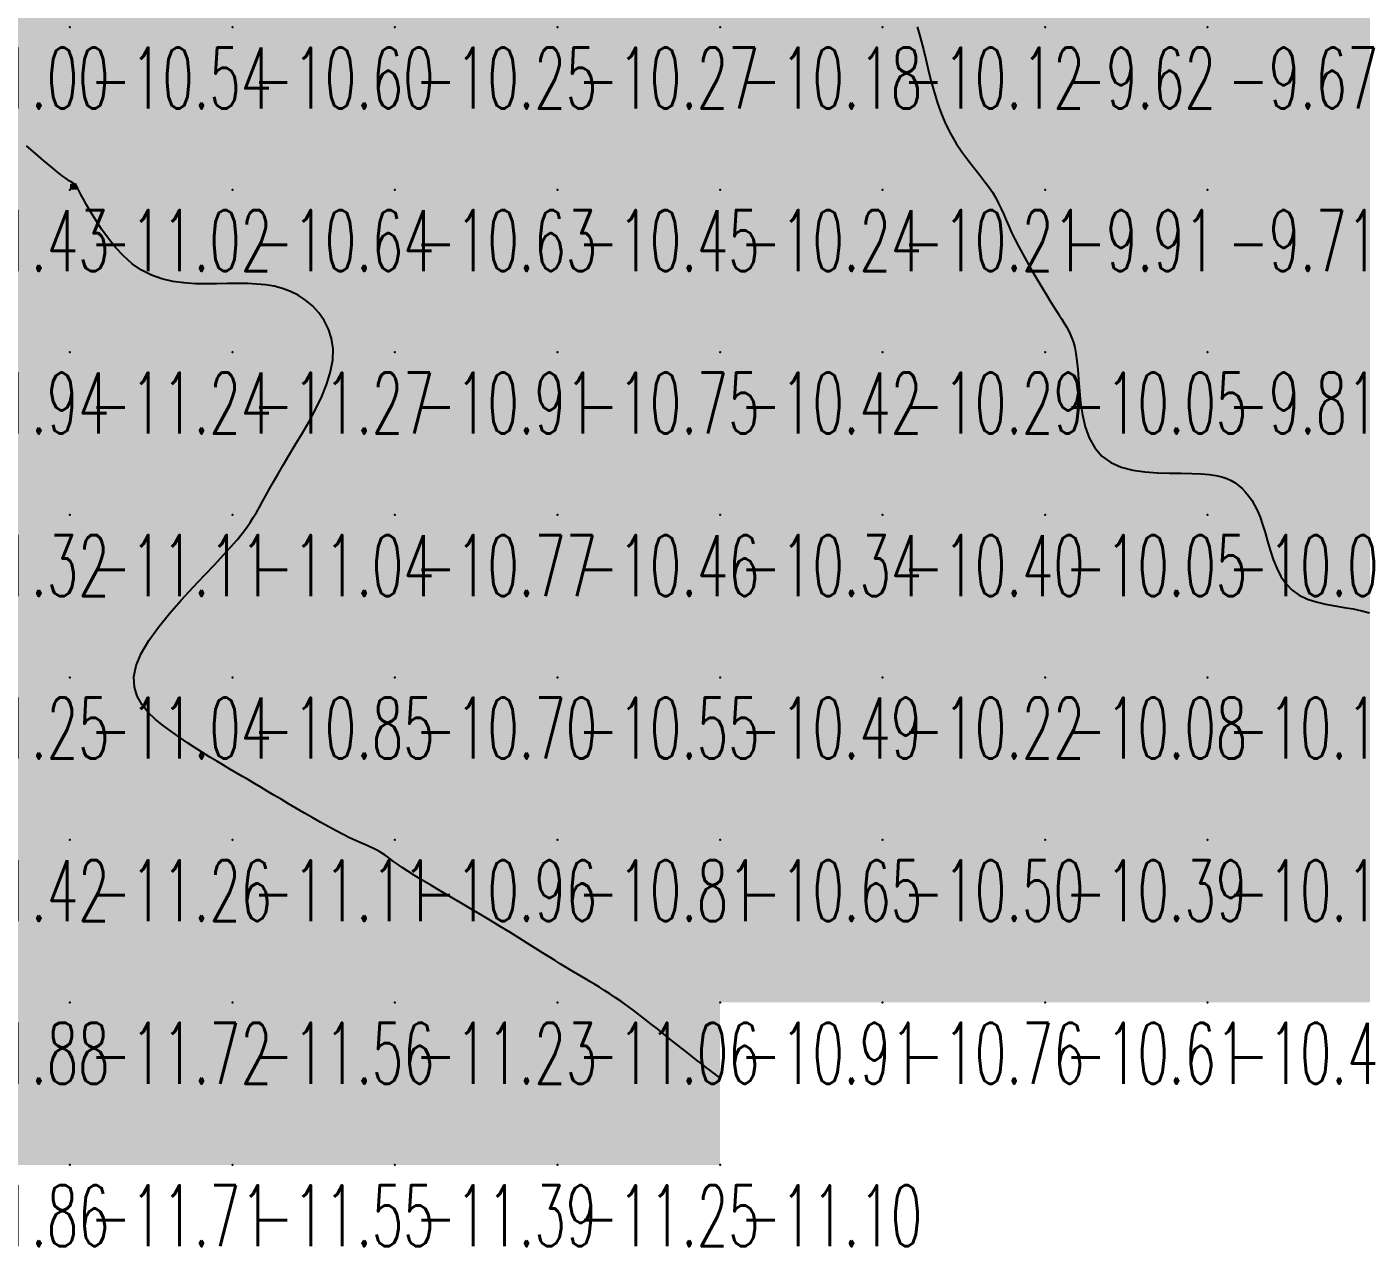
# Model space of a CAD drawing. Header units: millimetres. Extents: x 88261 to 90953, y 390274 to 392322.
# Drawn here: x 90157.6 to 90240.1, y 390372.2 to 390447.3 of the extents above; entities that cross this region are included whole.
import ezdxf
from ezdxf.enums import TextEntityAlignment as Align

# ---------------------------------------------------------------- set-up
doc = ezdxf.new("R2010")
doc.units = ezdxf.units.MM
doc.header["$LTSCALE"] = 25
for name, color, linetype in [('CN_03_00', 7, 'Continuous'), ('CN_04_00', 242, 'Continuous'), ('COTEAlt', 7, 'Continuous'), ('TN_COLORIAGE', 7, 'Continuous')]:
    doc.layers.add(name, color=color, linetype=linetype)
doc.styles.add('Simplex 1.0', font='Simplex.shx', dxfattribs={"width": 0.99, "height": 2.5})
doc.styles.get("Standard").update_dxf_attribs({"font": 'times.ttf'})

# ---------------------------------------------------------------- blocks, each defined once
blk = doc.blocks.new('COTE')
at = {"color": 0}
blk.add_point((0, 0), dxfattribs=at)
at = {"layer": 'COTEAlt'}
blk.add_attdef('ALT', text='', height=3.75, dxfattribs=at).set_placement((1.25, -1.25), align=Align.TOP_LEFT)

msp = doc.modelspace()

# ---------------------------------------------------------------- linework, layer by layer
at = {"layer": 'CN_03_00', "elevation": -11, "flags": 128}
msp.add_lwpolyline([(90200.249, 390382.593), (90200.248, 390382.594), (90200.242, 390382.598), (90200.226, 390382.611), (90200.194, 390382.635), (90200.141, 390382.675), (90200.063, 390382.734), (90199.954, 390382.817), (90199.809, 390382.927), (90199.624, 390383.068), (90199.402, 390383.237), (90199.146, 390383.433), (90198.862, 390383.651), (90198.553, 390383.89), (90198.223, 390384.147), (90197.876, 390384.42), (90197.516, 390384.705), (90197.148, 390385), (90196.773, 390385.301), (90196.394, 390385.605), (90196.013, 390385.91), (90195.631, 390386.21), (90195.253, 390386.504), (90194.879, 390386.787), (90194.511, 390387.057), (90194.152, 390387.31), (90193.804, 390387.548), (90193.466, 390387.769), (90193.14, 390387.977), (90192.827, 390388.171), (90192.527, 390388.352), (90192.243, 390388.522), (90191.974, 390388.68), (90191.721, 390388.83), (90191.476, 390388.975), (90191.232, 390389.12), (90190.981, 390389.271), (90190.714, 390389.433), (90190.423, 390389.611), (90190.101, 390389.81), (90189.739, 390390.036), (90189.331, 390390.292), (90188.88, 390390.575), (90188.39, 390390.883), (90187.866, 390391.211), (90187.311, 390391.555), (90186.731, 390391.913), (90186.13, 390392.279), (90185.512, 390392.651), (90184.882, 390393.025), (90184.251, 390393.396), (90183.629, 390393.759), (90183.027, 390394.111), (90182.456, 390394.447), (90181.925, 390394.762), (90181.447, 390395.052), (90181.031, 390395.312), (90180.685, 390395.54), (90180.4, 390395.737), (90180.165, 390395.909), (90179.967, 390396.058), (90179.796, 390396.189), (90179.638, 390396.305), (90179.483, 390396.411), (90179.319, 390396.511), (90179.134, 390396.608), (90178.926, 390396.707), (90178.693, 390396.812), (90178.431, 390396.927), (90178.139, 390397.055), (90177.816, 390397.203), (90177.458, 390397.373), (90177.063, 390397.57), (90176.632, 390397.795), (90176.17, 390398.046), (90175.687, 390398.316), (90175.19, 390398.599), (90174.689, 390398.888), (90174.191, 390399.179), (90173.706, 390399.464), (90173.241, 390399.738), (90172.803, 390399.997), (90172.389, 390400.242), (90171.993, 390400.475), (90171.609, 390400.702), (90171.233, 390400.924), (90170.859, 390401.145), (90170.482, 390401.368), (90170.095, 390401.596), (90169.695, 390401.832), (90169.28, 390402.079), (90168.852, 390402.338), (90168.41, 390402.611), (90167.955, 390402.9), (90167.487, 390403.207), (90167.006, 390403.533), (90166.512, 390403.88), (90166.011, 390404.251), (90165.523, 390404.65), (90165.074, 390405.084), (90164.69, 390405.557), (90164.397, 390406.076), (90164.22, 390406.645), (90164.185, 390407.271), (90164.318, 390407.958), (90164.634, 390408.709), (90165.107, 390409.507), (90165.699, 390410.333), (90166.374, 390411.167), (90167.094, 390411.989), (90167.823, 390412.78), (90168.524, 390413.518), (90169.16, 390414.186), (90169.703, 390414.767), (90170.156, 390415.271), (90170.532, 390415.709), (90170.846, 390416.096), (90171.108, 390416.444), (90171.333, 390416.767), (90171.533, 390417.078), (90171.721, 390417.389), (90171.908, 390417.713), (90172.102, 390418.058), (90172.309, 390418.428), (90172.533, 390418.832), (90172.78, 390419.273), (90173.057, 390419.76), (90173.369, 390420.297), (90173.722, 390420.892), (90174.117, 390421.546), (90174.537, 390422.25), (90174.962, 390422.991), (90175.37, 390423.754), (90175.741, 390424.527), (90176.054, 390425.296), (90176.287, 390426.047), (90176.42, 390426.768), (90176.438, 390427.447), (90176.348, 390428.079), (90176.163, 390428.661), (90175.897, 390429.192), (90175.564, 390429.669), (90175.176, 390430.09), (90174.746, 390430.451), (90174.289, 390430.75), (90173.815, 390430.987), (90173.325, 390431.168), (90172.817, 390431.298), (90172.289, 390431.387), (90171.74, 390431.44), (90171.168, 390431.465), (90170.571, 390431.47), (90169.948, 390431.462), (90169.297, 390431.449), (90168.627, 390431.443), (90167.946, 390431.457), (90167.261, 390431.504), (90166.581, 390431.598), (90165.914, 390431.75), (90165.27, 390431.975), (90164.655, 390432.286), (90164.077, 390432.688), (90163.539, 390433.165), (90163.044, 390433.695), (90162.594, 390434.253), (90162.19, 390434.816), (90161.835, 390435.362), (90161.53, 390435.866), (90161.279, 390436.307), (90161.08, 390436.665), (90160.929, 390436.946), (90160.818, 390437.16), (90160.739, 390437.316), (90160.685, 390437.425), (90160.647, 390437.497), (90160.619, 390437.541), (90160.593, 390437.569), (90160.561, 390437.589), (90160.515, 390437.611), (90160.446, 390437.646), (90160.345, 390437.703), (90160.205, 390437.792), (90160.016, 390437.923), (90159.769, 390438.106), (90159.458, 390438.349), (90159.075, 390438.661), (90158.628, 390439.036), (90158.126, 390439.468), (90157.58, 390439.947)], dxfattribs=at)
at = {"layer": 'CN_04_00', "elevation": -10, "flags": 128}
msp.add_lwpolyline([(90212.383, 390447.268), (90212.505, 390446.863), (90212.632, 390446.402), (90212.764, 390445.869), (90212.905, 390445.274), (90213.058, 390444.631), (90213.228, 390443.956), (90213.418, 390443.266), (90213.632, 390442.574), (90213.874, 390441.898), (90214.147, 390441.253), (90214.454, 390440.65), (90214.787, 390440.091), (90215.135, 390439.57), (90215.489, 390439.086), (90215.839, 390438.634), (90216.176, 390438.211), (90216.489, 390437.813), (90216.768, 390437.438), (90217.007, 390437.081), (90217.212, 390436.736), (90217.39, 390436.399), (90217.551, 390436.063), (90217.704, 390435.722), (90217.855, 390435.371), (90218.016, 390435.004), (90218.193, 390434.615), (90218.394, 390434.201), (90218.615, 390433.766), (90218.852, 390433.318), (90219.1, 390432.865), (90219.354, 390432.413), (90219.609, 390431.97), (90219.86, 390431.544), (90220.102, 390431.141), (90220.332, 390430.767), (90220.548, 390430.421), (90220.75, 390430.102), (90220.939, 390429.806), (90221.115, 390429.53), (90221.278, 390429.272), (90221.428, 390429.031), (90221.565, 390428.802), (90221.69, 390428.581), (90221.803, 390428.358), (90221.905, 390428.118), (90221.995, 390427.847), (90222.075, 390427.532), (90222.145, 390427.158), (90222.206, 390426.714), (90222.258, 390426.183), (90222.304, 390425.561), (90222.358, 390424.869), (90222.435, 390424.135), (90222.553, 390423.388), (90222.726, 390422.657), (90222.971, 390421.97), (90223.304, 390421.356), (90223.741, 390420.843), (90224.29, 390420.453), (90224.933, 390420.175), (90225.644, 390419.989), (90226.395, 390419.877), (90227.161, 390419.819), (90227.915, 390419.798), (90228.632, 390419.794), (90229.284, 390419.788), (90229.853, 390419.764), (90230.34, 390419.72), (90230.759, 390419.655), (90231.117, 390419.57), (90231.426, 390419.466), (90231.696, 390419.341), (90231.937, 390419.197), (90232.16, 390419.034), (90232.373, 390418.851), (90232.577, 390418.643), (90232.773, 390418.408), (90232.961, 390418.139), (90233.141, 390417.833), (90233.313, 390417.485), (90233.477, 390417.091), (90233.633, 390416.645), (90233.783, 390416.147), (90233.935, 390415.611), (90234.099, 390415.055), (90234.285, 390414.497), (90234.503, 390413.955), (90234.763, 390413.445), (90235.075, 390412.987), (90235.449, 390412.598), (90235.89, 390412.291), (90236.389, 390412.056), (90236.929, 390411.878), (90237.496, 390411.743), (90238.075, 390411.636), (90238.65, 390411.542), (90239.207, 390411.448), (90239.731, 390411.337), (90240.209, 390411.199)], dxfattribs=at)
at = {"layer": 'TN_COLORIAGE', "color": 191}
for points in [[(90150.301, 390447.291, -10.541), (90150.269, 390447.239, -10.541), (90160.249, 390457.239, -10.541), (90160.249, 390447.239, -10.541)], [(90160.249, 390447.239, -10.616), (90170.249, 390447.239, -10.616), (90170.249, 390457.239, -10.616)], [(90160.249, 390457.239, -10.616), (90160.249, 390447.239, -10.616), (90170.249, 390457.239, -10.616)], [(90170.249, 390447.239, -10.253), (90180.249, 390447.239, -10.253), (90180.249, 390457.239, -10.253)], [(90170.249, 390457.239, -10.253), (90170.249, 390447.239, -10.253), (90180.249, 390457.239, -10.253)], [(90180.249, 390447.239, -10), (90188.218, 390455.208, -10), (90180.249, 390457.239, -10), (90188.208, 390457.239, -10)], [(90200.249, 390447.239, -10), (90200.249, 390453.562, -10), (90210.249, 390457.239, -10), (90207.231, 390457.239, -10)], [(90200.249, 390447.239, -10.046), (90210.249, 390447.239, -10.046), (90210.249, 390457.239, -10.046)], [(90210.249, 390447.239, -10), (90211.704, 390448.695, -10), (90210.249, 390457.239, -10), (90210.878, 390457.239, -10)], [(90190.249, 390447.239, -10), (90190.249, 390455.304, -10), (90180.249, 390447.239, -10), (90188.218, 390455.208, -10)], [(90197.439, 390454.429, -10.27), (90190.249, 390455.304, -10.27), (90190.249, 390447.239, -10.27)], [(90190.249, 390447.239, -10), (90197.439, 390454.429, -10), (90200.249, 390447.239, -10), (90200.249, 390453.562, -10)], [(90211.704, 390448.695, -10.116), (90212.579, 390447.239, -10.116), (90210.249, 390447.239, -10.116)], [(90150.269, 390447.239, -10.541), (90155.096, 390442.086, -10.541), (90160.249, 390447.239, -10.541)], [(90160.249, 390437.591, -10.541), (90155.096, 390442.086, -10.541), (90160.249, 390447.239, -10.541)], [(90160.655, 390437.645, -10.541), (90160.249, 390437.591, -10.541), (90170.249, 390447.239, -10.541), (90160.249, 390447.239, -10.541)], [(90160.693, 390437.239, -10.605), (90160.655, 390437.645, -10.605), (90170.249, 390437.239, -10.605), (90170.249, 390447.239, -10.605)], [(90170.249, 390447.239, -10.255), (90170.249, 390437.239, -10.255), (90180.249, 390447.239, -10.255)], [(90170.249, 390437.239, -10.255), (90180.249, 390437.239, -10.255), (90180.249, 390447.239, -10.255)], [(90180.249, 390447.239, -10.27), (90180.249, 390437.239, -10.27), (90190.249, 390447.239, -10.27)], [(90180.249, 390437.239, -10.27), (90190.249, 390437.239, -10.27), (90190.249, 390447.239, -10.27)], [(90190.249, 390447.239, -10.182), (90190.249, 390437.239, -10.182), (90200.249, 390447.239, -10.182)], [(90190.249, 390437.239, -10.182), (90200.249, 390437.239, -10.182), (90200.249, 390447.239, -10.182)], [(90200.249, 390437.239, -10.116), (90210.249, 390437.239, -10.116), (90210.249, 390447.239, -10.116)], [(90200.249, 390447.239, -10.116), (90200.249, 390437.239, -10.116), (90210.249, 390447.239, -10.116)], [(90210.249, 390437.239, -10), (90213.769, 390440.759, -10), (90210.249, 390447.239, -10), (90212.579, 390447.239, -10)], [(90213.769, 390440.759, -10.207), (90217.23, 390437.239, -10.207), (90210.249, 390437.239, -10.207)], [(90160.693, 390437.239, -10.64), (90164.246, 390431.237, -10.64), (90170.249, 390437.239, -10.64)], [(90164.246, 390431.237, -10.64), (90170.249, 390431.526, -10.64), (90170.249, 390437.239, -10.64)], [(90170.249, 390431.526, -10.626), (90174.444, 390431.434, -10.626), (90170.249, 390437.239, -10.626), (90180.249, 390437.239, -10.626)], [(90177.712, 390427.239, -10.626), (90174.444, 390431.434, -10.626), (90180.249, 390427.239, -10.626), (90180.249, 390437.239, -10.626)], [(90180.249, 390427.239, -10.454), (90190.249, 390427.239, -10.454), (90190.249, 390437.239, -10.454)], [(90180.249, 390437.239, -10.454), (90180.249, 390427.239, -10.454), (90190.249, 390437.239, -10.454)], [(90190.249, 390437.239, -10.24), (90190.249, 390427.239, -10.24), (90200.249, 390437.239, -10.24)], [(90190.249, 390427.239, -10.24), (90200.249, 390427.239, -10.24), (90200.249, 390437.239, -10.24)], [(90200.249, 390437.239, -10.207), (90200.249, 390427.239, -10.207), (90210.249, 390437.239, -10.207)], [(90200.249, 390427.239, -10.207), (90210.249, 390427.239, -10.207), (90210.249, 390437.239, -10.207)], [(90210.249, 390427.239, -10), (90217.92, 390434.91, -10), (90210.249, 390437.239, -10), (90217.23, 390437.239, -10)], [(90210.249, 390427.239, -10), (90217.92, 390434.91, -10), (90220.249, 390427.239, -10), (90220.249, 390430.811, -10)], [(90221.7, 390428.69, -10.05), (90220.249, 390430.811, -10.05), (90220.249, 390427.239, -10.05)], [(90221.7, 390428.69, -10.05), (90222.346, 390427.239, -10.05), (90220.249, 390427.239, -10.05)], [(90173.227, 390420.218, -10.773), (90171.712, 390417.239, -10.773), (90180.249, 390427.239, -10.773), (90180.249, 390417.239, -10.773)], [(90173.227, 390420.218, -10.908), (90177.712, 390427.239, -10.908), (90180.249, 390427.239, -10.908)], [(90180.249, 390427.239, -10.749), (90180.249, 390417.239, -10.749), (90190.249, 390427.239, -10.749)], [(90180.249, 390417.239, -10.749), (90190.249, 390417.239, -10.749), (90190.249, 390427.239, -10.749)], [(90190.249, 390427.239, -10.422), (90190.249, 390417.239, -10.422), (90200.249, 390427.239, -10.422)], [(90190.249, 390417.239, -10.422), (90200.249, 390417.239, -10.422), (90200.249, 390427.239, -10.422)], [(90200.249, 390427.239, -10.295), (90200.249, 390417.239, -10.295), (90210.249, 390427.239, -10.295)], [(90200.249, 390417.239, -10.295), (90210.249, 390417.239, -10.295), (90210.249, 390427.239, -10.295)], [(90210.249, 390427.239, -10.05), (90210.249, 390417.239, -10.05), (90220.249, 390427.239, -10.05)], [(90210.249, 390417.239, -10.05), (90220.249, 390417.239, -10.05), (90220.249, 390427.239, -10.05)], [(90220.249, 390417.239, -10), (90222.462, 390419.453, -10), (90220.249, 390427.239, -10), (90222.346, 390427.239, -10)], [(90230.249, 390417.239, -10), (90230.249, 390420.008, -10), (90220.249, 390417.239, -10), (90222.462, 390419.453, -10)], [(90232.249, 390419.239, -10.072), (90230.249, 390420.008, -10.072), (90230.249, 390417.239, -10.072)], [(90232.249, 390419.239, -10.072), (90233.717, 390417.239, -10.072), (90230.249, 390417.239, -10.072)], [(90170.249, 390415.159, -10.773), (90171.712, 390417.239, -10.773), (90170.249, 390407.239, -10.773), (90180.249, 390417.239, -10.773)], [(90170.249, 390407.239, -10.773), (90180.249, 390407.239, -10.773), (90180.249, 390417.239, -10.773)], [(90180.249, 390407.239, -10.463), (90190.249, 390407.239, -10.463), (90190.249, 390417.239, -10.463)], [(90180.249, 390417.239, -10.463), (90180.249, 390407.239, -10.463), (90190.249, 390417.239, -10.463)], [(90190.249, 390407.239, -10.337), (90200.249, 390407.239, -10.337), (90200.249, 390417.239, -10.337)], [(90190.249, 390417.239, -10.337), (90190.249, 390407.239, -10.337), (90200.249, 390417.239, -10.337)], [(90200.249, 390417.239, -10.403), (90200.249, 390407.239, -10.403), (90210.249, 390417.239, -10.403)], [(90200.249, 390407.239, -10.403), (90210.249, 390407.239, -10.403), (90210.249, 390417.239, -10.403)], [(90210.249, 390417.239, -10.053), (90210.249, 390407.239, -10.053), (90220.249, 390417.239, -10.053)], [(90210.249, 390407.239, -10.053), (90220.249, 390407.239, -10.053), (90220.249, 390417.239, -10.053)], [(90220.249, 390417.239, -10.072), (90220.249, 390407.239, -10.072), (90230.249, 390417.239, -10.072)], [(90220.249, 390407.239, -10.072), (90230.249, 390407.239, -10.072), (90230.249, 390417.239, -10.072)], [(90230.249, 390407.239, -10), (90234.681, 390411.672, -10), (90230.249, 390417.239, -10), (90233.717, 390417.239, -10)], [(90162.255, 390407.239, -10.852), (90170.249, 390415.159, -10.852), (90170.249, 390407.239, -10.852)], [(90230.249, 390407.239, -10), (90234.681, 390411.672, -10), (90240.249, 390407.239, -10), (90240.249, 390411.663, -10)], [(90162.255, 390407.239, -10.852), (90166.643, 390403.633, -10.852), (90170.249, 390407.239, -10.852)], [(90170.249, 390401.505, -10.852), (90166.643, 390403.633, -10.852), (90170.249, 390407.239, -10.852)], [(90170.249, 390401.505, -10.699), (90172.931, 390399.922, -10.699), (90170.249, 390407.239, -10.699), (90180.249, 390407.239, -10.699)], [(90177.475, 390397.239, -10.699), (90172.931, 390399.922, -10.699), (90180.249, 390397.239, -10.699), (90180.249, 390407.239, -10.699)], [(90180.249, 390397.239, -10.547), (90190.249, 390397.239, -10.547), (90190.249, 390407.239, -10.547)], [(90180.249, 390407.239, -10.547), (90180.249, 390397.239, -10.547), (90190.249, 390407.239, -10.547)], [(90190.249, 390407.239, -10.489), (90190.249, 390397.239, -10.489), (90200.249, 390407.239, -10.489)], [(90190.249, 390397.239, -10.489), (90200.249, 390397.239, -10.489), (90200.249, 390407.239, -10.489)], [(90200.249, 390407.239, -10.22), (90200.249, 390397.239, -10.22), (90210.249, 390407.239, -10.22)], [(90200.249, 390397.239, -10.22), (90210.249, 390397.239, -10.22), (90210.249, 390407.239, -10.22)], [(90210.249, 390407.239, -10.081), (90210.249, 390397.239, -10.081), (90220.249, 390407.239, -10.081)], [(90210.249, 390397.239, -10.081), (90220.249, 390397.239, -10.081), (90220.249, 390407.239, -10.081)], [(90220.249, 390407.239, -10.108), (90220.249, 390397.239, -10.108), (90230.249, 390407.239, -10.108)], [(90220.249, 390397.239, -10.108), (90230.249, 390397.239, -10.108), (90230.249, 390407.239, -10.108)], [(90230.249, 390397.239, -10.107), (90240.249, 390397.239, -10.107), (90240.249, 390407.239, -10.107)], [(90230.249, 390407.239, -10.107), (90230.249, 390397.239, -10.107), (90240.249, 390407.239, -10.107)], [(90177.475, 390397.239, -10.958), (90179.547, 390396.538, -10.958), (90180.249, 390397.239, -10.958)], [(90180.249, 390395.675, -10.958), (90179.547, 390396.538, -10.958), (90180.249, 390397.239, -10.958)], [(90180.249, 390395.675, -10.805), (90185.643, 390392.634, -10.805), (90180.249, 390397.239, -10.805), (90190.249, 390397.239, -10.805)], [(90190.249, 390389.699, -10.805), (90185.643, 390392.634, -10.805), (90190.249, 390397.239, -10.805)], [(90190.249, 390389.699, -10.653), (90191.795, 390388.786, -10.653), (90190.249, 390397.239, -10.653), (90200.249, 390397.239, -10.653)], [(90194.416, 390387.239, -10.653), (90191.795, 390388.786, -10.653), (90200.249, 390387.239, -10.653), (90200.249, 390397.239, -10.653)], [(90200.249, 390397.239, -10.5), (90200.249, 390387.239, -10.5), (90210.249, 390397.239, -10.5)], [(90200.249, 390387.239, -10.5), (90210.249, 390387.239, -10.5), (90210.249, 390397.239, -10.5)], [(90210.249, 390397.239, -10.394), (90210.249, 390387.239, -10.394), (90220.249, 390397.239, -10.394)], [(90210.249, 390387.239, -10.394), (90220.249, 390387.239, -10.394), (90220.249, 390397.239, -10.394)], [(90220.249, 390397.239, -10.183), (90220.249, 390387.239, -10.183), (90230.249, 390397.239, -10.183)], [(90220.249, 390387.239, -10.183), (90230.249, 390387.239, -10.183), (90230.249, 390397.239, -10.183)], [(90230.249, 390397.239, -10.148), (90230.249, 390387.239, -10.148), (90240.249, 390397.239, -10.148)], [(90230.249, 390387.239, -10.148), (90240.249, 390387.239, -10.148), (90240.249, 390397.239, -10.148)], [(90194.416, 390387.239, -10.911), (90197.609, 390384.599, -10.911), (90200.249, 390387.239, -10.911)], [(90200.249, 390382.593, -10.911), (90197.609, 390384.599, -10.911), (90200.249, 390387.239, -10.911)]]:
    msp.add_solid(points, dxfattribs=at)
at = {"layer": 'TN_COLORIAGE', "color": 181}
for points in [[(90212.579, 390447.239, -9.32), (90211.704, 390448.695, -9.32), (90220.249, 390447.239, -9.32), (90220.249, 390457.239, -9.32)], [(90220.249, 390457.239, -9.552), (90220.249, 390447.239, -9.552), (90230.249, 390457.239, -9.552)], [(90220.249, 390447.239, -9.552), (90230.249, 390447.239, -9.552), (90230.249, 390457.239, -9.552)], [(90230.249, 390457.239, -9.016), (90230.249, 390447.239, -9.016), (90240.249, 390457.239, -9.016)], [(90230.249, 390447.239, -9.016), (90240.249, 390447.239, -9.016), (90240.249, 390457.239, -9.016)], [(90212.579, 390447.239, -9.619), (90213.769, 390440.759, -9.619), (90220.249, 390447.239, -9.619)], [(90217.23, 390437.239, -9.619), (90213.769, 390440.759, -9.619), (90220.249, 390437.239, -9.619), (90220.249, 390447.239, -9.619)], [(90220.249, 390437.239, -9.668), (90230.249, 390437.239, -9.668), (90230.249, 390447.239, -9.668)], [(90220.249, 390447.239, -9.668), (90220.249, 390437.239, -9.668), (90230.249, 390447.239, -9.668)], [(90230.249, 390447.239, -9.455), (90230.249, 390437.239, -9.455), (90240.249, 390447.239, -9.455)], [(90230.249, 390437.239, -9.455), (90240.249, 390437.239, -9.455), (90240.249, 390447.239, -9.455)], [(90217.23, 390437.239, -9.91), (90217.92, 390434.91, -9.91), (90220.249, 390437.239, -9.91)], [(90220.249, 390430.811, -9.91), (90217.92, 390434.91, -9.91), (90220.249, 390437.239, -9.91)], [(90220.249, 390430.811, -9.707), (90221.7, 390428.69, -9.707), (90220.249, 390437.239, -9.707), (90230.249, 390437.239, -9.707)], [(90222.346, 390427.239, -9.707), (90221.7, 390428.69, -9.707), (90230.249, 390427.239, -9.707), (90230.249, 390437.239, -9.707)], [(90230.249, 390437.239, -9.726), (90230.249, 390427.239, -9.726), (90240.249, 390437.239, -9.726)], [(90230.249, 390427.239, -9.726), (90240.249, 390427.239, -9.726), (90240.249, 390437.239, -9.726)], [(90222.346, 390427.239, -9.813), (90222.462, 390419.453, -9.813), (90230.249, 390427.239, -9.813)], [(90222.462, 390419.453, -9.813), (90230.249, 390420.008, -9.813), (90230.249, 390427.239, -9.813)], [(90230.249, 390420.008, -9.713), (90232.249, 390419.239, -9.713), (90230.249, 390427.239, -9.713), (90240.249, 390427.239, -9.713)], [(90233.717, 390417.239, -9.713), (90232.249, 390419.239, -9.713), (90240.249, 390417.239, -9.713), (90240.249, 390427.239, -9.713)], [(90233.717, 390417.239, -9.865), (90234.681, 390411.672, -9.865), (90240.249, 390417.239, -9.865)], [(90240.249, 390411.663, -9.865), (90234.681, 390411.672, -9.865), (90240.249, 390417.239, -9.865)]]:
    msp.add_solid(points, dxfattribs=at)
at = {"layer": 'TN_COLORIAGE', "color": 201}
for points in [[(90150.249, 390437.239, -11), (90155.096, 390442.086, -11), (90160.249, 390437.239, -11), (90160.249, 390437.591, -11)], [(90150.249, 390427.239, -11.017), (90160.249, 390427.239, -11.017), (90160.249, 390437.239, -11.017)], [(90150.249, 390437.239, -11.017), (90150.249, 390427.239, -11.017), (90160.249, 390437.239, -11.017)], [(90160.655, 390437.645, -11.017), (90160.693, 390437.239, -11.017), (90160.249, 390437.239, -11.017)], [(90160.249, 390437.591, -11.017), (90160.655, 390437.645, -11.017), (90160.249, 390437.239, -11.017)], [(90160.249, 390427.239, -11), (90164.246, 390431.237, -11), (90160.249, 390437.239, -11), (90160.693, 390437.239, -11)], [(90170.249, 390427.239, -11), (90170.249, 390431.526, -11), (90160.249, 390427.239, -11), (90164.246, 390431.237, -11)], [(90174.444, 390431.434, -11.27), (90170.249, 390431.526, -11.27), (90170.249, 390427.239, -11.27)], [(90174.444, 390431.434, -11.27), (90177.712, 390427.239, -11.27), (90170.249, 390427.239, -11.27)], [(90150.249, 390427.239, -11.24), (90150.249, 390417.239, -11.24), (90160.249, 390427.239, -11.24)], [(90150.249, 390417.239, -11.24), (90160.249, 390417.239, -11.24), (90160.249, 390427.239, -11.24)], [(90160.249, 390427.239, -11.27), (90160.249, 390417.239, -11.27), (90170.249, 390427.239, -11.27)], [(90160.249, 390417.239, -11.27), (90170.249, 390417.239, -11.27), (90170.249, 390427.239, -11.27)], [(90170.249, 390427.239, -11), (90177.712, 390427.239, -11), (90170.249, 390417.239, -11), (90173.227, 390420.218, -11)], [(90171.712, 390417.239, -11.039), (90173.227, 390420.218, -11.039), (90170.249, 390417.239, -11.039)], [(90150.249, 390417.239, -11.106), (90150.249, 390407.239, -11.106), (90160.249, 390417.239, -11.106)], [(90150.249, 390407.239, -11.106), (90160.249, 390407.239, -11.106), (90160.249, 390417.239, -11.106)], [(90170.249, 390417.239, -11), (90170.249, 390415.159, -11), (90160.249, 390407.239, -11), (90162.255, 390407.239, -11)], [(90160.249, 390417.239, -11.039), (90160.249, 390407.239, -11.039), (90170.249, 390417.239, -11.039)], [(90171.712, 390417.239, -11.039), (90170.249, 390415.159, -11.039), (90170.249, 390417.239, -11.039)], [(90150.249, 390407.239, -11.037), (90150.249, 390397.239, -11.037), (90160.249, 390407.239, -11.037)], [(90150.249, 390397.239, -11.037), (90160.249, 390397.239, -11.037), (90160.249, 390407.239, -11.037)], [(90160.249, 390397.239, -11), (90166.643, 390403.633, -11), (90160.249, 390407.239, -11), (90162.255, 390407.239, -11)], [(90160.249, 390397.239, -11), (90166.643, 390403.633, -11), (90170.249, 390397.239, -11), (90170.249, 390401.505, -11)], [(90172.931, 390399.922, -11.11), (90170.249, 390401.505, -11.11), (90170.249, 390397.239, -11.11)], [(90172.931, 390399.922, -11.11), (90177.475, 390397.239, -11.11), (90170.249, 390397.239, -11.11)], [(90150.249, 390397.239, -11.263), (90150.249, 390387.239, -11.263), (90160.249, 390397.239, -11.263)], [(90150.249, 390387.239, -11.263), (90160.249, 390387.239, -11.263), (90160.249, 390397.239, -11.263)], [(90160.249, 390397.239, -11.11), (90160.249, 390387.239, -11.11), (90170.249, 390397.239, -11.11)], [(90160.249, 390387.239, -11.11), (90170.249, 390387.239, -11.11), (90170.249, 390397.239, -11.11)], [(90170.249, 390387.239, -11), (90179.547, 390396.538, -11), (90170.249, 390397.239, -11), (90177.475, 390397.239, -11)], [(90170.249, 390387.239, -11), (90179.547, 390396.538, -11), (90180.249, 390387.239, -11), (90180.249, 390395.675, -11)], [(90185.643, 390392.634, -11.228), (90180.249, 390395.675, -11.228), (90180.249, 390387.239, -11.228)], [(90180.249, 390387.239, -11), (90185.643, 390392.634, -11), (90190.249, 390387.239, -11), (90190.249, 390389.699, -11)], [(90191.795, 390388.786, -11.064), (90190.249, 390389.699, -11.064), (90190.249, 390387.239, -11.064)], [(90191.795, 390388.786, -11.064), (90194.416, 390387.239, -11.064), (90190.249, 390387.239, -11.064)], [(90150.249, 390387.239, -11.721), (90150.249, 390377.239, -11.721), (90160.249, 390387.239, -11.721)], [(90150.249, 390377.239, -11.721), (90160.249, 390377.239, -11.721), (90160.249, 390387.239, -11.721)], [(90160.249, 390387.239, -11.56), (90160.249, 390377.239, -11.56), (90170.249, 390387.239, -11.56)], [(90160.249, 390377.239, -11.56), (90170.249, 390377.239, -11.56), (90170.249, 390387.239, -11.56)], [(90170.249, 390387.239, -11.228), (90170.249, 390377.239, -11.228), (90180.249, 390387.239, -11.228)], [(90170.249, 390377.239, -11.228), (90180.249, 390377.239, -11.228), (90180.249, 390387.239, -11.228)], [(90180.249, 390387.239, -11.064), (90180.249, 390377.239, -11.064), (90190.249, 390387.239, -11.064)], [(90180.249, 390377.239, -11.064), (90190.249, 390377.239, -11.064), (90190.249, 390387.239, -11.064)], [(90190.249, 390377.239, -11), (90197.609, 390384.599, -11), (90190.249, 390387.239, -11), (90194.416, 390387.239, -11)], [(90190.249, 390377.239, -11), (90197.609, 390384.599, -11), (90200.249, 390377.239, -11), (90200.249, 390382.593, -11)]]:
    msp.add_solid(points, dxfattribs=at)

# ---------------------------------------------------------------- block references
at = {"layer": 'COTEAlt'}
ref = msp.add_blockref('COTE', (90150.249, 390447.239), dxfattribs=at)
ref.add_attrib('ALT', '-11.00', dxfattribs={"height": 3.75, "style": 'Simplex 1.0', "width": 0.6}).set_placement((90151.499, 390445.989), align=Align.TOP_LEFT)
ref = msp.add_blockref('COTE', (90160.249, 390447.239), dxfattribs=at)
ref.add_attrib('ALT', '-10.54', dxfattribs={"height": 3.75, "style": 'Simplex 1.0', "width": 0.6}).set_placement((90161.499, 390445.989), align=Align.TOP_LEFT)
ref = msp.add_blockref('COTE', (90170.249, 390447.239), dxfattribs=at)
ref.add_attrib('ALT', '-10.60', dxfattribs={"height": 3.75, "style": 'Simplex 1.0', "width": 0.6}).set_placement((90171.499, 390445.989), align=Align.TOP_LEFT)
ref = msp.add_blockref('COTE', (90180.249, 390447.239), dxfattribs=at)
ref.add_attrib('ALT', '-10.25', dxfattribs={"height": 3.75, "style": 'Simplex 1.0', "width": 0.6}).set_placement((90181.499, 390445.989), align=Align.TOP_LEFT)
ref = msp.add_blockref('COTE', (90190.249, 390447.239), dxfattribs=at)
ref.add_attrib('ALT', '-10.27', dxfattribs={"height": 3.75, "style": 'Simplex 1.0', "width": 0.6}).set_placement((90191.499, 390445.989), align=Align.TOP_LEFT)
ref = msp.add_blockref('COTE', (90200.249, 390447.239), dxfattribs=at)
ref.add_attrib('ALT', '-10.18', dxfattribs={"height": 3.75, "style": 'Simplex 1.0', "width": 0.6}).set_placement((90201.499, 390445.989), align=Align.TOP_LEFT)
ref = msp.add_blockref('COTE', (90210.249, 390447.239), dxfattribs=at)
ref.add_attrib('ALT', '-10.12', dxfattribs={"height": 3.75, "style": 'Simplex 1.0', "width": 0.6}).set_placement((90211.499, 390445.989), align=Align.TOP_LEFT)
ref = msp.add_blockref('COTE', (90220.249, 390447.239), dxfattribs=at)
ref.add_attrib('ALT', '-9.62', dxfattribs={"height": 3.75, "style": 'Simplex 1.0', "width": 0.6}).set_placement((90221.499, 390445.989), align=Align.TOP_LEFT)
ref = msp.add_blockref('COTE', (90230.249, 390447.239), dxfattribs=at)
ref.add_attrib('ALT', '-9.67', dxfattribs={"height": 3.75, "style": 'Simplex 1.0', "width": 0.6}).set_placement((90231.499, 390445.989), align=Align.TOP_LEFT)
ref = msp.add_blockref('COTE', (90150.249, 390437.239), dxfattribs=at)
ref.add_attrib('ALT', '-11.43', dxfattribs={"height": 3.75, "style": 'Simplex 1.0', "width": 0.6}).set_placement((90151.499, 390435.989), align=Align.TOP_LEFT)
ref = msp.add_blockref('COTE', (90160.249, 390437.239), dxfattribs=at)
ref.add_attrib('ALT', '-11.02', dxfattribs={"height": 3.75, "style": 'Simplex 1.0', "width": 0.6}).set_placement((90161.499, 390435.989), align=Align.TOP_LEFT)
ref = msp.add_blockref('COTE', (90170.249, 390437.239), dxfattribs=at)
ref.add_attrib('ALT', '-10.64', dxfattribs={"height": 3.75, "style": 'Simplex 1.0', "width": 0.6}).set_placement((90171.499, 390435.989), align=Align.TOP_LEFT)
ref = msp.add_blockref('COTE', (90180.249, 390437.239), dxfattribs=at)
ref.add_attrib('ALT', '-10.63', dxfattribs={"height": 3.75, "style": 'Simplex 1.0', "width": 0.6}).set_placement((90181.499, 390435.989), align=Align.TOP_LEFT)
ref = msp.add_blockref('COTE', (90190.249, 390437.239), dxfattribs=at)
ref.add_attrib('ALT', '-10.45', dxfattribs={"height": 3.75, "style": 'Simplex 1.0', "width": 0.6}).set_placement((90191.499, 390435.989), align=Align.TOP_LEFT)
ref = msp.add_blockref('COTE', (90200.249, 390437.239), dxfattribs=at)
ref.add_attrib('ALT', '-10.24', dxfattribs={"height": 3.75, "style": 'Simplex 1.0', "width": 0.6}).set_placement((90201.499, 390435.989), align=Align.TOP_LEFT)
ref = msp.add_blockref('COTE', (90210.249, 390437.239), dxfattribs=at)
ref.add_attrib('ALT', '-10.21', dxfattribs={"height": 3.75, "style": 'Simplex 1.0', "width": 0.6}).set_placement((90211.499, 390435.989), align=Align.TOP_LEFT)
ref = msp.add_blockref('COTE', (90220.249, 390437.239), dxfattribs=at)
ref.add_attrib('ALT', '-9.91', dxfattribs={"height": 3.75, "style": 'Simplex 1.0', "width": 0.6}).set_placement((90221.499, 390435.989), align=Align.TOP_LEFT)
ref = msp.add_blockref('COTE', (90230.249, 390437.239), dxfattribs=at)
ref.add_attrib('ALT', '-9.71', dxfattribs={"height": 3.75, "style": 'Simplex 1.0', "width": 0.6}).set_placement((90231.499, 390435.989), align=Align.TOP_LEFT)
ref = msp.add_blockref('COTE', (90150.249, 390427.239), dxfattribs=at)
ref.add_attrib('ALT', '-11.94', dxfattribs={"height": 3.75, "style": 'Simplex 1.0', "width": 0.6}).set_placement((90151.499, 390425.989), align=Align.TOP_LEFT)
ref = msp.add_blockref('COTE', (90160.249, 390427.239), dxfattribs=at)
ref.add_attrib('ALT', '-11.24', dxfattribs={"height": 3.75, "style": 'Simplex 1.0', "width": 0.6}).set_placement((90161.499, 390425.989), align=Align.TOP_LEFT)
ref = msp.add_blockref('COTE', (90170.249, 390427.239), dxfattribs=at)
ref.add_attrib('ALT', '-11.27', dxfattribs={"height": 3.75, "style": 'Simplex 1.0', "width": 0.6}).set_placement((90171.499, 390425.989), align=Align.TOP_LEFT)
ref = msp.add_blockref('COTE', (90180.249, 390427.239), dxfattribs=at)
ref.add_attrib('ALT', '-10.91', dxfattribs={"height": 3.75, "style": 'Simplex 1.0', "width": 0.6}).set_placement((90181.499, 390425.989), align=Align.TOP_LEFT)
ref = msp.add_blockref('COTE', (90190.249, 390427.239), dxfattribs=at)
ref.add_attrib('ALT', '-10.75', dxfattribs={"height": 3.75, "style": 'Simplex 1.0', "width": 0.6}).set_placement((90191.499, 390425.989), align=Align.TOP_LEFT)
ref = msp.add_blockref('COTE', (90200.249, 390427.239), dxfattribs=at)
ref.add_attrib('ALT', '-10.42', dxfattribs={"height": 3.75, "style": 'Simplex 1.0', "width": 0.6}).set_placement((90201.499, 390425.989), align=Align.TOP_LEFT)
ref = msp.add_blockref('COTE', (90210.249, 390427.239), dxfattribs=at)
ref.add_attrib('ALT', '-10.29', dxfattribs={"height": 3.75, "style": 'Simplex 1.0', "width": 0.6}).set_placement((90211.499, 390425.989), align=Align.TOP_LEFT)
ref = msp.add_blockref('COTE', (90220.249, 390427.239), dxfattribs=at)
ref.add_attrib('ALT', '-10.05', dxfattribs={"height": 3.75, "style": 'Simplex 1.0', "width": 0.6}).set_placement((90221.499, 390425.989), align=Align.TOP_LEFT)
ref = msp.add_blockref('COTE', (90230.249, 390427.239), dxfattribs=at)
ref.add_attrib('ALT', '-9.81', dxfattribs={"height": 3.75, "style": 'Simplex 1.0', "width": 0.6}).set_placement((90231.499, 390425.989), align=Align.TOP_LEFT)
ref = msp.add_blockref('COTE', (90150.249, 390417.239), dxfattribs=at)
ref.add_attrib('ALT', '-11.32', dxfattribs={"height": 3.75, "style": 'Simplex 1.0', "width": 0.6}).set_placement((90151.499, 390415.989), align=Align.TOP_LEFT)
ref = msp.add_blockref('COTE', (90160.249, 390417.239), dxfattribs=at)
ref.add_attrib('ALT', '-11.11', dxfattribs={"height": 3.75, "style": 'Simplex 1.0', "width": 0.6}).set_placement((90161.499, 390415.989), align=Align.TOP_LEFT)
ref = msp.add_blockref('COTE', (90170.249, 390417.239), dxfattribs=at)
ref.add_attrib('ALT', '-11.04', dxfattribs={"height": 3.75, "style": 'Simplex 1.0', "width": 0.6}).set_placement((90171.499, 390415.989), align=Align.TOP_LEFT)
ref = msp.add_blockref('COTE', (90180.249, 390417.239), dxfattribs=at)
ref.add_attrib('ALT', '-10.77', dxfattribs={"height": 3.75, "style": 'Simplex 1.0', "width": 0.6}).set_placement((90181.499, 390415.989), align=Align.TOP_LEFT)
ref = msp.add_blockref('COTE', (90190.249, 390417.239), dxfattribs=at)
ref.add_attrib('ALT', '-10.46', dxfattribs={"height": 3.75, "style": 'Simplex 1.0', "width": 0.6}).set_placement((90191.499, 390415.989), align=Align.TOP_LEFT)
ref = msp.add_blockref('COTE', (90200.249, 390417.239), dxfattribs=at)
ref.add_attrib('ALT', '-10.34', dxfattribs={"height": 3.75, "style": 'Simplex 1.0', "width": 0.6}).set_placement((90201.499, 390415.989), align=Align.TOP_LEFT)
ref = msp.add_blockref('COTE', (90210.249, 390417.239), dxfattribs=at)
ref.add_attrib('ALT', '-10.40', dxfattribs={"height": 3.75, "style": 'Simplex 1.0', "width": 0.6}).set_placement((90211.499, 390415.989), align=Align.TOP_LEFT)
ref = msp.add_blockref('COTE', (90220.249, 390417.239), dxfattribs=at)
ref.add_attrib('ALT', '-10.05', dxfattribs={"height": 3.75, "style": 'Simplex 1.0', "width": 0.6}).set_placement((90221.499, 390415.989), align=Align.TOP_LEFT)
ref = msp.add_blockref('COTE', (90230.249, 390417.239), dxfattribs=at)
ref.add_attrib('ALT', '-10.07', dxfattribs={"height": 3.75, "style": 'Simplex 1.0', "width": 0.6}).set_placement((90231.499, 390415.989), align=Align.TOP_LEFT)
ref = msp.add_blockref('COTE', (90150.249, 390407.239), dxfattribs=at)
ref.add_attrib('ALT', '-11.25', dxfattribs={"height": 3.75, "style": 'Simplex 1.0', "width": 0.6}).set_placement((90151.499, 390405.989), align=Align.TOP_LEFT)
ref = msp.add_blockref('COTE', (90160.249, 390407.239), dxfattribs=at)
ref.add_attrib('ALT', '-11.04', dxfattribs={"height": 3.75, "style": 'Simplex 1.0', "width": 0.6}).set_placement((90161.499, 390405.989), align=Align.TOP_LEFT)
ref = msp.add_blockref('COTE', (90170.249, 390407.239), dxfattribs=at)
ref.add_attrib('ALT', '-10.85', dxfattribs={"height": 3.75, "style": 'Simplex 1.0', "width": 0.6}).set_placement((90171.499, 390405.989), align=Align.TOP_LEFT)
ref = msp.add_blockref('COTE', (90180.249, 390407.239), dxfattribs=at)
ref.add_attrib('ALT', '-10.70', dxfattribs={"height": 3.75, "style": 'Simplex 1.0', "width": 0.6}).set_placement((90181.499, 390405.989), align=Align.TOP_LEFT)
ref = msp.add_blockref('COTE', (90190.249, 390407.239), dxfattribs=at)
ref.add_attrib('ALT', '-10.55', dxfattribs={"height": 3.75, "style": 'Simplex 1.0', "width": 0.6}).set_placement((90191.499, 390405.989), align=Align.TOP_LEFT)
ref = msp.add_blockref('COTE', (90200.249, 390407.239), dxfattribs=at)
ref.add_attrib('ALT', '-10.49', dxfattribs={"height": 3.75, "style": 'Simplex 1.0', "width": 0.6}).set_placement((90201.499, 390405.989), align=Align.TOP_LEFT)
ref = msp.add_blockref('COTE', (90210.249, 390407.239), dxfattribs=at)
ref.add_attrib('ALT', '-10.22', dxfattribs={"height": 3.75, "style": 'Simplex 1.0', "width": 0.6}).set_placement((90211.499, 390405.989), align=Align.TOP_LEFT)
ref = msp.add_blockref('COTE', (90220.249, 390407.239), dxfattribs=at)
ref.add_attrib('ALT', '-10.08', dxfattribs={"height": 3.75, "style": 'Simplex 1.0', "width": 0.6}).set_placement((90221.499, 390405.989), align=Align.TOP_LEFT)
ref = msp.add_blockref('COTE', (90230.249, 390407.239), dxfattribs=at)
ref.add_attrib('ALT', '-10.11', dxfattribs={"height": 3.75, "style": 'Simplex 1.0', "width": 0.6}).set_placement((90231.499, 390405.989), align=Align.TOP_LEFT)
ref = msp.add_blockref('COTE', (90150.249, 390397.239), dxfattribs=at)
ref.add_attrib('ALT', '-11.42', dxfattribs={"height": 3.75, "style": 'Simplex 1.0', "width": 0.6}).set_placement((90151.499, 390395.989), align=Align.TOP_LEFT)
ref = msp.add_blockref('COTE', (90160.249, 390397.239), dxfattribs=at)
ref.add_attrib('ALT', '-11.26', dxfattribs={"height": 3.75, "style": 'Simplex 1.0', "width": 0.6}).set_placement((90161.499, 390395.989), align=Align.TOP_LEFT)
ref = msp.add_blockref('COTE', (90170.249, 390397.239), dxfattribs=at)
ref.add_attrib('ALT', '-11.11', dxfattribs={"height": 3.75, "style": 'Simplex 1.0', "width": 0.6}).set_placement((90171.499, 390395.989), align=Align.TOP_LEFT)
ref = msp.add_blockref('COTE', (90180.249, 390397.239), dxfattribs=at)
ref.add_attrib('ALT', '-10.96', dxfattribs={"height": 3.75, "style": 'Simplex 1.0', "width": 0.6}).set_placement((90181.499, 390395.989), align=Align.TOP_LEFT)
ref = msp.add_blockref('COTE', (90190.249, 390397.239), dxfattribs=at)
ref.add_attrib('ALT', '-10.81', dxfattribs={"height": 3.75, "style": 'Simplex 1.0', "width": 0.6}).set_placement((90191.499, 390395.989), align=Align.TOP_LEFT)
ref = msp.add_blockref('COTE', (90200.249, 390397.239), dxfattribs=at)
ref.add_attrib('ALT', '-10.65', dxfattribs={"height": 3.75, "style": 'Simplex 1.0', "width": 0.6}).set_placement((90201.499, 390395.989), align=Align.TOP_LEFT)
ref = msp.add_blockref('COTE', (90210.249, 390397.239), dxfattribs=at)
ref.add_attrib('ALT', '-10.50', dxfattribs={"height": 3.75, "style": 'Simplex 1.0', "width": 0.6}).set_placement((90211.499, 390395.989), align=Align.TOP_LEFT)
ref = msp.add_blockref('COTE', (90220.249, 390397.239), dxfattribs=at)
ref.add_attrib('ALT', '-10.39', dxfattribs={"height": 3.75, "style": 'Simplex 1.0', "width": 0.6}).set_placement((90221.499, 390395.989), align=Align.TOP_LEFT)
ref = msp.add_blockref('COTE', (90230.249, 390397.239), dxfattribs=at)
ref.add_attrib('ALT', '-10.18', dxfattribs={"height": 3.75, "style": 'Simplex 1.0', "width": 0.6}).set_placement((90231.499, 390395.989), align=Align.TOP_LEFT)
ref = msp.add_blockref('COTE', (90150.249, 390387.239), dxfattribs=at)
ref.add_attrib('ALT', '-11.88', dxfattribs={"height": 3.75, "style": 'Simplex 1.0', "width": 0.6}).set_placement((90151.499, 390385.989), align=Align.TOP_LEFT)
ref = msp.add_blockref('COTE', (90160.249, 390387.239), dxfattribs=at)
ref.add_attrib('ALT', '-11.72', dxfattribs={"height": 3.75, "style": 'Simplex 1.0', "width": 0.6}).set_placement((90161.499, 390385.989), align=Align.TOP_LEFT)
ref = msp.add_blockref('COTE', (90170.249, 390387.239), dxfattribs=at)
ref.add_attrib('ALT', '-11.56', dxfattribs={"height": 3.75, "style": 'Simplex 1.0', "width": 0.6}).set_placement((90171.499, 390385.989), align=Align.TOP_LEFT)
ref = msp.add_blockref('COTE', (90180.249, 390387.239), dxfattribs=at)
ref.add_attrib('ALT', '-11.23', dxfattribs={"height": 3.75, "style": 'Simplex 1.0', "width": 0.6}).set_placement((90181.499, 390385.989), align=Align.TOP_LEFT)
ref = msp.add_blockref('COTE', (90190.249, 390387.239), dxfattribs=at)
ref.add_attrib('ALT', '-11.06', dxfattribs={"height": 3.75, "style": 'Simplex 1.0', "width": 0.6}).set_placement((90191.499, 390385.989), align=Align.TOP_LEFT)
ref = msp.add_blockref('COTE', (90200.249, 390387.239), dxfattribs=at)
ref.add_attrib('ALT', '-10.91', dxfattribs={"height": 3.75, "style": 'Simplex 1.0', "width": 0.6}).set_placement((90201.499, 390385.989), align=Align.TOP_LEFT)
ref = msp.add_blockref('COTE', (90210.249, 390387.239), dxfattribs=at)
ref.add_attrib('ALT', '-10.76', dxfattribs={"height": 3.75, "style": 'Simplex 1.0', "width": 0.6}).set_placement((90211.499, 390385.989), align=Align.TOP_LEFT)
ref = msp.add_blockref('COTE', (90220.249, 390387.239), dxfattribs=at)
ref.add_attrib('ALT', '-10.61', dxfattribs={"height": 3.75, "style": 'Simplex 1.0', "width": 0.6}).set_placement((90221.499, 390385.989), align=Align.TOP_LEFT)
ref = msp.add_blockref('COTE', (90230.249, 390387.239), dxfattribs=at)
ref.add_attrib('ALT', '-10.45', dxfattribs={"height": 3.75, "style": 'Simplex 1.0', "width": 0.6}).set_placement((90231.499, 390385.989), align=Align.TOP_LEFT)
ref = msp.add_blockref('COTE', (90150.249, 390377.239), dxfattribs=at)
ref.add_attrib('ALT', '-11.86', dxfattribs={"height": 3.75, "style": 'Simplex 1.0', "width": 0.6}).set_placement((90151.499, 390375.989), align=Align.TOP_LEFT)
ref = msp.add_blockref('COTE', (90160.249, 390377.239), dxfattribs=at)
ref.add_attrib('ALT', '-11.71', dxfattribs={"height": 3.75, "style": 'Simplex 1.0', "width": 0.6}).set_placement((90161.499, 390375.989), align=Align.TOP_LEFT)
ref = msp.add_blockref('COTE', (90170.249, 390377.239), dxfattribs=at)
ref.add_attrib('ALT', '-11.55', dxfattribs={"height": 3.75, "style": 'Simplex 1.0', "width": 0.6}).set_placement((90171.499, 390375.989), align=Align.TOP_LEFT)
ref = msp.add_blockref('COTE', (90180.249, 390377.239), dxfattribs=at)
ref.add_attrib('ALT', '-11.39', dxfattribs={"height": 3.75, "style": 'Simplex 1.0', "width": 0.6}).set_placement((90181.499, 390375.989), align=Align.TOP_LEFT)
ref = msp.add_blockref('COTE', (90190.249, 390377.239), dxfattribs=at)
ref.add_attrib('ALT', '-11.25', dxfattribs={"height": 3.75, "style": 'Simplex 1.0', "width": 0.6}).set_placement((90191.499, 390375.989), align=Align.TOP_LEFT)
ref = msp.add_blockref('COTE', (90200.249, 390377.239), dxfattribs=at)
ref.add_attrib('ALT', '-11.10', dxfattribs={"height": 3.75, "style": 'Simplex 1.0', "width": 0.6}).set_placement((90201.499, 390375.989), align=Align.TOP_LEFT)

doc.saveas('drawing.dxf')
